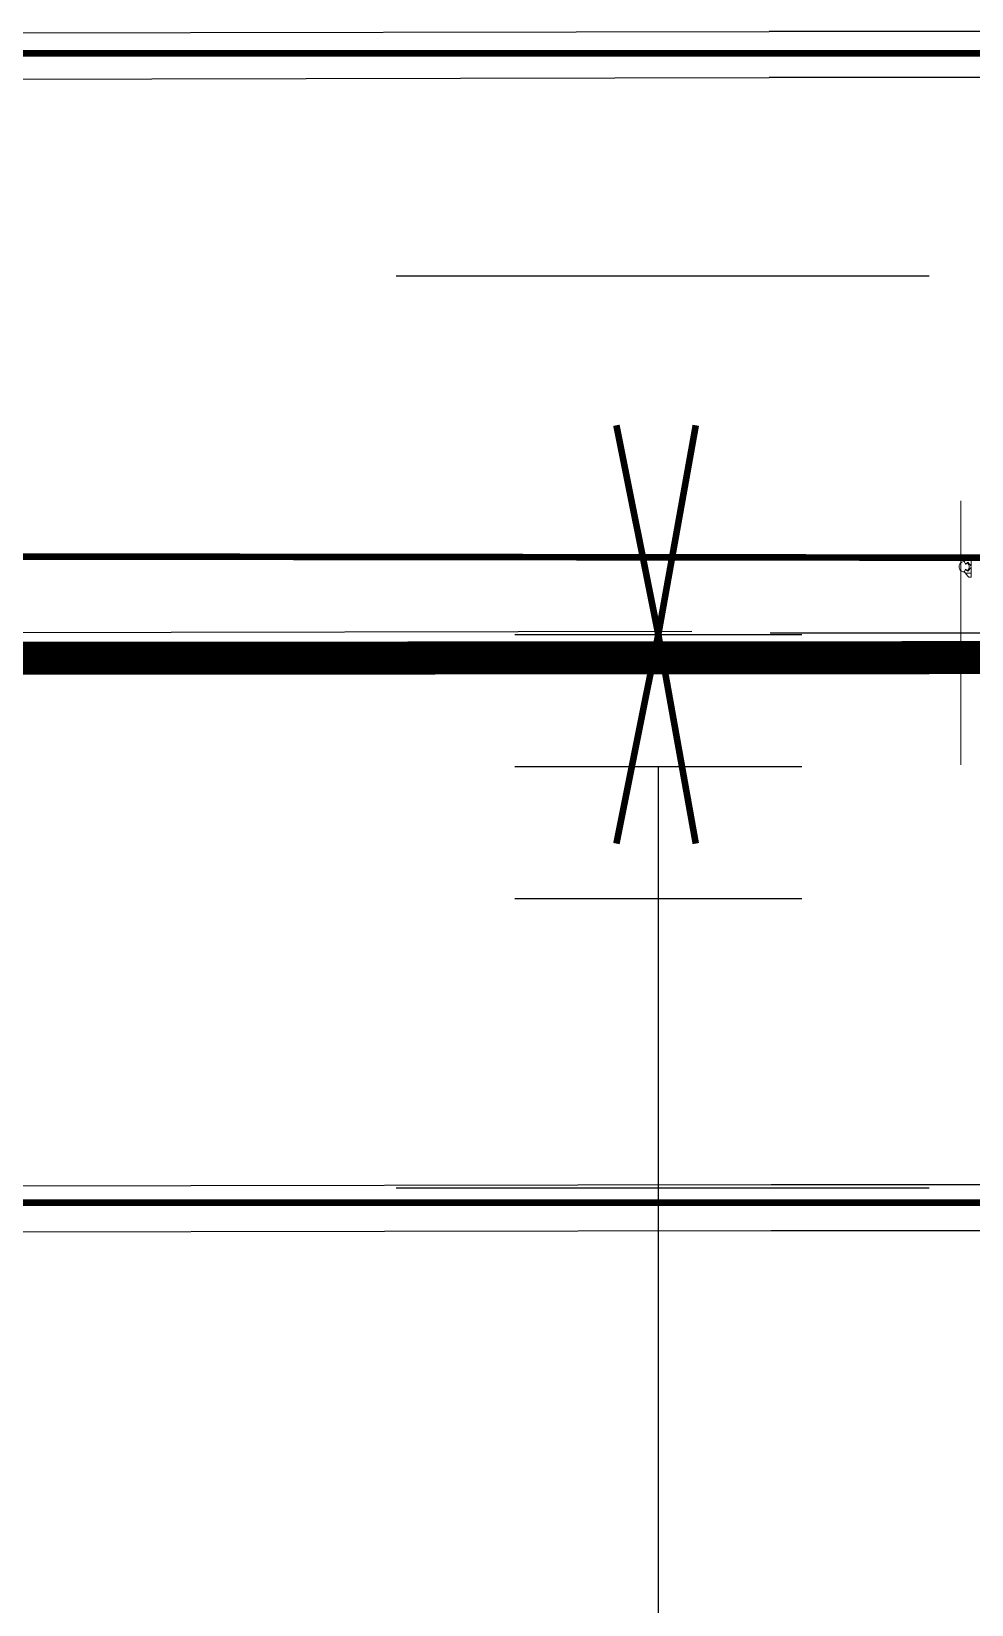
# Model space of a CAD drawing. Header units: millimetres. Extents: x -37020 to 35906, y -101 to 52234.
# Drawn here: x -220.342 to -218.917, y 320.509 to 322.891 of the extents above; entities that cross this region are included whole.
import ezdxf

# ---------------------------------------------------------------- set-up
doc = ezdxf.new("R2010")
doc.units = ezdxf.units.MM
for name, pattern in [('CENTROX2', [101.6, 63.5, -12.7, 12.7, -12.7]), ('DASHED2', [0.375, 0.25, -0.125]), ('TRAZO_Y_PUNTO2', [12.7, 6.35, -3.175, 0, -3.175])]:
    doc.linetypes.add(name, pattern=pattern)
for name, color, linetype in [('Catenaria', 2, 'Continuous'), ('Eje unifilar', 4, 'CENTROX2'), ('ME-RIELES', 240, 'TRAZO_Y_PUNTO2'), ('Porticos existentes lado puente', 5, 'Continuous'), ('unifilar VIAS Ppales', 5, 'DASHED2')]:
    doc.layers.add(name, color=color, linetype=linetype)

msp = doc.modelspace()

# ---------------------------------------------------------------- linework, layer by layer
at = {"color": 251, "linetype": 'Continuous', "lineweight": 15}
for p, q in [((-218.9336, 322.1802), (-218.9336, 321.7802)), ((-218.9269, 322.0897), (-218.9283, 322.0881)), ((-218.9263, 322.0841), (-218.9282, 322.0878)), ((-218.9264, 322.0843), (-218.9282, 322.0878)), ((-218.9248, 322.0922), (-218.9269, 322.0897)), ((-218.9178, 322.0897), (-218.9269, 322.0897)), ((-218.9263, 322.0841), (-218.9228, 322.0871)), ((-218.9238, 322.0859), (-218.9259, 322.0842)), ((-218.9229, 322.0943), (-218.9248, 322.0922)), ((-218.9213, 322.0962), (-218.9229, 322.0943)), ((-218.9228, 322.0871), (-218.9178, 322.0812)), ((-218.9179, 322.0962), (-218.9213, 322.0962)), ((-218.9174, 322.0952), (-218.9179, 322.0952)), ((-218.9178, 322.0812), (-218.9178, 322.0962)), ((-218.9283, 322.0724), (-218.9263, 322.0763)), ((-218.9269, 322.0708), (-218.9283, 322.0724)), ((-218.9282, 322.0727), (-218.9264, 322.0762)), ((-218.9248, 322.0683), (-218.9269, 322.0708)), ((-218.9178, 322.0707), (-218.9269, 322.0707)), ((-218.9228, 322.0734), (-218.9263, 322.0763)), ((-218.9259, 322.0763), (-218.9238, 322.0746)), ((-218.9229, 322.0661), (-218.9248, 322.0683)), ((-218.9213, 322.0642), (-218.9229, 322.0661)), ((-218.9178, 322.0792), (-218.9228, 322.0734)), ((-218.9213, 322.0642), (-218.9178, 322.0642)), ((-218.9178, 322.0812), (-218.9173, 322.0812)), ((-218.9178, 322.0642), (-218.9178, 322.0793)), ((-218.9178, 322.0792), (-218.9173, 322.0792)), ((-218.9178, 322.0652), (-218.9176, 322.0652)), ((-218.9176, 322.0652), (-218.9173, 322.0654))]:
    msp.add_line(p, q, dxfattribs=at)
for centre, radius, start, end in [((-218.9286, 322.0802), 0.00775, 89.3313, 270.6687), ((-218.9285, 322.0876), 0.00038, 27.0008, 89.3313), ((-218.9261, 322.0845), 0.00038, 207.0012, 309.0009), ((-218.9235, 322.0856), 0.00038, 46.4426, 129.0005), ((-218.9286, 322.0802), 0.00775, 313.5574, 46.4426), ((-218.9285, 322.0729), 0.00038, 270.6687, 332.9992), ((-218.9261, 322.076), 0.00038, 50.9991, 152.9988), ((-218.9235, 322.0749), 0.00038, 230.9995, 313.5574)]:
    msp.add_arc(centre, radius, start, end, dxfattribs=at)
at = {"layer": 'Catenaria', "color": 1, "linetype": 'Continuous', "ltscale": 7}
for p, q in [((-219.7892, 322.5207), (-218.9816, 322.5207)), ((-219.6093, 321.9777, -11.48), (-219.1747, 321.9777, -11.48)), ((-219.6093, 321.7777, -11.48), (-219.1747, 321.7777, -11.48)), ((-219.392, 321.7777, -11.48), (-219.392, 319.3295, -11.48)), ((-219.6093, 321.5777, -11.48), (-219.1747, 321.5777, -11.48)), ((-219.7892, 321.1397, -11.48), (-218.9816, 321.1397, -11.48))]:
    msp.add_line(p, q, dxfattribs=at)
at = {"layer": 'Catenaria', "ltscale": 0.1}
msp.add_line((-219.4947, 321.9777, -11.48), (-219.2893, 321.9777, -11.48), dxfattribs=at)
at = {"layer": 'Catenaria', "color": 1, "linetype": 'Continuous', "ltscale": 7, "const_width": 0.01, "elevation": -11.48}
for points in [[(-219.392, 321.9777), (-219.4555, 322.2944)], [(-219.392, 321.9777), (-219.3352, 322.2944)], [(-219.392, 321.9777), (-219.4555, 321.661)], [(-219.392, 321.9777), (-219.3352, 321.661)]]:
    msp.add_lwpolyline(points, dxfattribs=at)
at = {"layer": 'Catenaria', "color": 90, "ltscale": 0.1, "const_width": 0.01, "elevation": -11.48}
msp.add_lwpolyline([(35.4748, 322.1038), (3.6992, 321.7735), (-52.4617, 322.2083), (-107.4143, 322.1219), (-158.8467, 322.1789), (-218.1735, 322.0931), (-282.0546, 322.1683), (-282.0546, 322.1683), (-342.3177, 318.8864)], dxfattribs=at)
at = {"layer": 'Eje unifilar'}
msp.add_line((-219.2224, 321.9802), (-203.8824, 321.9802), dxfattribs=at)
at = {"layer": 'ME-RIELES', "color": 8, "ltscale": 0.1, "const_width": 0.01}
for points in [[(-342.2865, 322.8635), (59.3197, 322.8449)], [(-342.2865, 321.123), (59.3197, 321.1045)]]:
    msp.add_lwpolyline(points, dxfattribs=at)
at = {"layer": 'Porticos existentes lado puente', "color": 5, "ltscale": 0.1, "const_width": 0.05, "elevation": -11.48}
msp.add_lwpolyline([(-218.6191, 321.9428), (-282.3751, 321.8998)], dxfattribs=at)
at = {"layer": 'unifilar VIAS Ppales', "color": 251, "linetype": 'Continuous', "ltscale": 10}
for p, q in [((-236.8431, 322.8586, -11.48), (-219.2241, 322.8908, -20.7852)), ((-181.7274, 322.8881), (-219.2239, 322.8908, -20.7852)), ((-236.8429, 322.7887, -11.48), (-219.2239, 322.8209, -20.7852)), ((-181.7274, 322.8182), (-219.2239, 322.8209, -20.7852)), ((-236.8399, 321.1127, -11.48), (-219.2209, 321.145, -20.7852)), ((-219.2209, 321.145, -20.7852), (-181.7274, 321.1422)), ((-236.8397, 321.0429, -11.48), (-219.2207, 321.0751, -20.7852)), ((-219.2209, 321.0751, -20.7852), (-181.7274, 321.0724))]:
    msp.add_line(p, q, dxfattribs=at)
at = {"layer": 'unifilar VIAS Ppales', "ltscale": 10}
msp.add_line((-236.8414, 321.9507, -11.48), (-219.2224, 321.983, -20.7852), dxfattribs=at)

doc.saveas('drawing.dxf')
